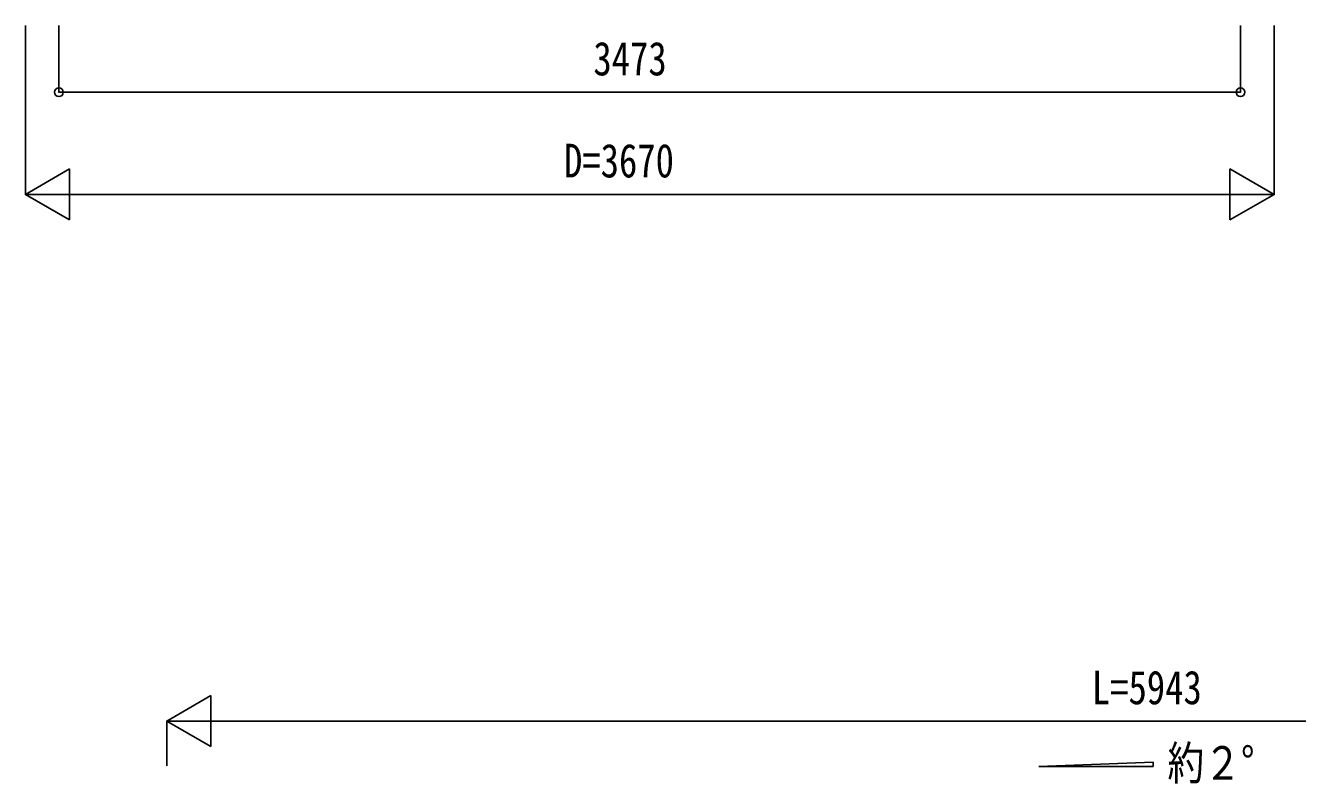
# Model space of a CAD drawing. Units: millimetres, scale not verified. Extents: x -12615 to 12615, y -8910 to 8910.
# Drawn here: x -3398 to 342, y -2125 to 104 of the extents above; entities that cross this region are included whole.
import ezdxf
from ezdxf.enums import TextEntityAlignment as Align

# ---------------------------------------------------------------- set-up
doc = ezdxf.new("R2010")
doc.units = ezdxf.units.MM
doc.header["$LTSCALE"] = 40
doc.layers.add('0-5_YKK_A1', color=4, linetype='Continuous')
doc.layers.add('0-6_YKK_D', color=6, linetype='Continuous')
doc.styles.add('ＭＳ ゴシック', font='')
doc.styles.get('ＭＳ ゴシック').set_extended_font_data('MS Gothic')

msp = doc.modelspace()

# ---------------------------------------------------------------- linework, layer by layer
at = {"layer": '0-5_YKK_A1'}
for p, q in [((-418.53, -2074), (-82.53, -2061.58)), ((-82.53, -2074), (-418.53, -2074)), ((-82.53, -2061.58), (-82.53, -2074))]:
    msp.add_line(p, q, dxfattribs=at)
at = {"layer": '0-6_YKK_D'}
for p, q in [((-3397.51, 104.1), (-3397.51, -393.43)), ((-3299.01, 104.1), (-3299.01, -93.43)), ((173.99, 104.1), (173.99, -93.43)), ((272.49, 104.1), (272.49, -393.43)), ((-3299.01, -92.43), (173.99, -92.43)), ((-3397.51, -392.43), (-3267.61, -317.43)), ((-3267.61, -467.43), (-3267.61, -317.43)), ((272.49, -392.43), (142.58, -317.43)), ((142.58, -317.43), (142.58, -467.43)), ((-3397.51, -392.43), (-3267.61, -467.43)), ((-3397.51, -392.43), (-3137.71, -392.43)), ((122.49, -392.43), (-3247.51, -392.43)), ((272.49, -392.43), (12.68, -392.43)), ((272.49, -392.43), (142.58, -467.43)), ((-2982.22, -1941.07), (-2852.32, -1866.07)), ((-2852.32, -2016.07), (-2852.32, -1866.07)), ((-2982.22, -2072.87), (-2982.22, -1940.07)), ((-2982.22, -1941.07), (-2852.32, -2016.07)), ((-2982.22, -1941.07), (-2722.41, -1941.07)), ((2810.29, -1941.07), (-2832.22, -1941.07))]:
    msp.add_line(p, q, dxfattribs=at)
for centre in [(-3299.01, -92.43), (173.99, -92.43)]:
    msp.add_circle(centre, 12.75, dxfattribs=at)

# ---------------------------------------------------------------- texts
at = {"layer": '0-5_YKK_A1', "style": 'ＭＳ ゴシック', "width": 0.8}
msp.add_text('約２°', height=98.97, dxfattribs=at).set_placement((-40.68, -2143.21), align=Align.BOTTOM_LEFT)
at = {"layer": '0-6_YKK_D', "style": 'ＭＳ ゴシック', "width": 0.8}
for s, p in [('3473', (-1728.11, -72.43)), ('D=3670', (-1814.51, -372.43)), ('L=5943', (-262.96, -1921.07))]:
    msp.add_text(s, height=98.97, dxfattribs=at).set_placement(p, align=Align.BOTTOM_LEFT)

doc.saveas('drawing.dxf')
